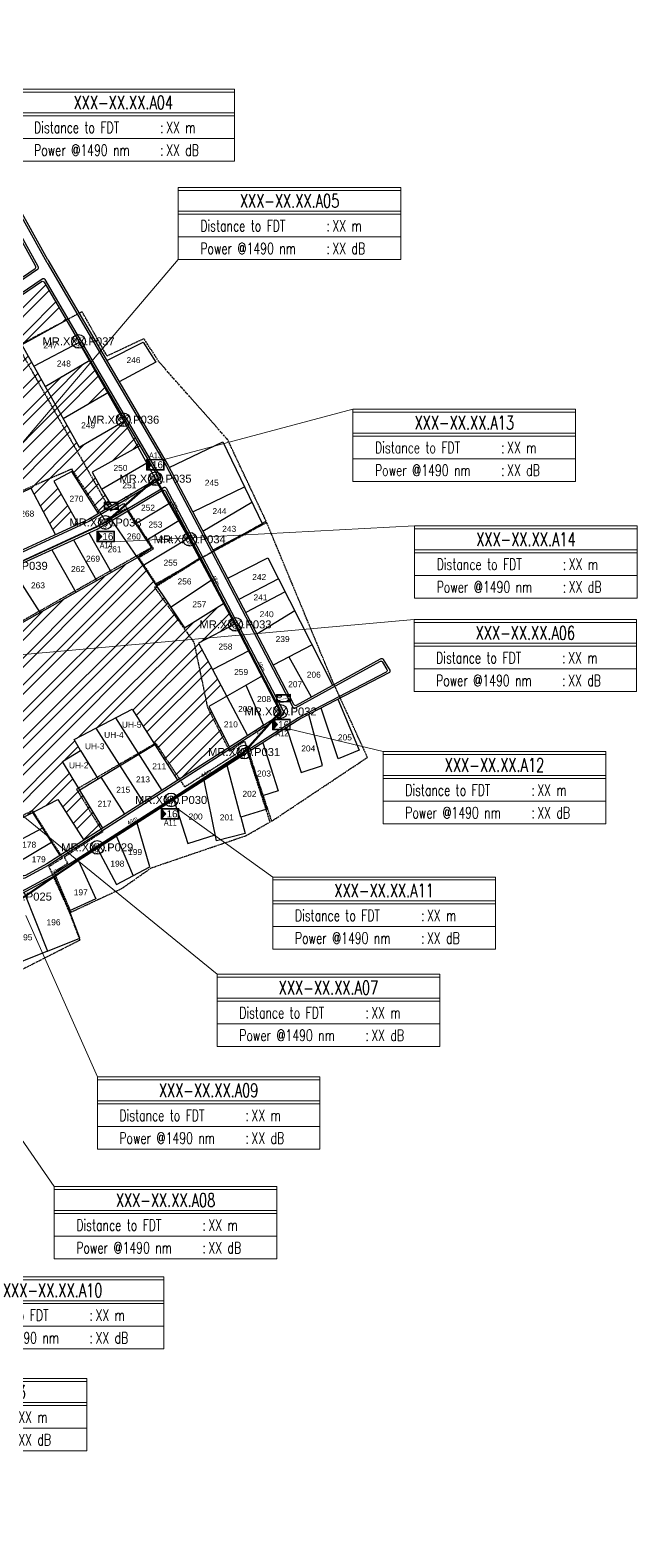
# Model space of a CAD drawing. Header units: metres. Extents: x 3071 to 12757, y 289 to 1488.
# Drawn here: x 3677 to 3980, y 375 to 1120 of the extents above; entities that cross this region are included whole.
import ezdxf
from ezdxf.enums import TextEntityAlignment as Align

# ---------------------------------------------------------------- set-up
doc = ezdxf.new("R2010")
doc.units = ezdxf.units.M
doc.linetypes.add('PHANTOM2', pattern=[1.25, 0.625, -0.125, 0.125, -0.125, 0.125, -0.125])
for name, color, linetype in [('Base Map', 251, 'Continuous'), ('Home Number', 6, 'Continuous'), ('LABEL CABLE', 200, 'Continuous'), ('NEW POLE 7M 2.5INCH', 200, 'Continuous'), ('NEW POLE 7m(3 inches)', 4, 'Continuous')]:
    doc.layers.add(name, color=color, linetype=linetype)
for name, color, linetype, lineweight in [('FAT', 30, 'Continuous', 18), ('FAT AREA', 134, 'PHANTOM2', 25), ('FAT_Info', 5, 'Continuous', 9), ('FO 36 CORE', 6, 'Continuous', 50), ('SLING WIRE', 4, 'Continuous', 30), ('SPAN KU', 161, 'Continuous', 5)]:
    doc.layers.add(name, color=color, linetype=linetype, lineweight=lineweight)
doc.styles.add('Mark', font='arial.ttf', dxfattribs={"width": 0.8, "height": 2.5})
doc.styles.add('PDF Arial', font='arial.ttf')
doc.styles.add('ROMANS', font='romans.shx', dxfattribs={"width": 1.2})
doc.styles.get("Standard").update_dxf_attribs({"font": 'arial.ttf'})
doc.styles.add('Title Block 3', font='dgn003.shx')
doc.styles.add('Title Block v21 - Default$0$Standard', font='arial.ttf')
doc.styles.add('Title Block v21 - Default$0$Styledgn001', font='dgn001.shx')
doc.dimstyles.new('emr standard', dxfattribs={"dimtxt": 2, "dimasz": 0, "dimexe": 1.25, "dimexo": 0.0625, "dimtad": 1, "dimdec": 0, "dimtxsty": 'PDF Arial', "dimblk": 'ARCHTICK', "dimcen": 0, "dimse1": 1, "dimse2": 1, "dimsd1": 1, "dimsd2": 1, "dimclrt": 256, "dimadec": 0, "dimazin": 0, "dimtfac": 1, "dimtdec": 0, "dimtmove": 2, "dimatfit": 3, "dimfxl": 1, "dimfxlon": 1, "dimtzin": 0, "dimarcsym": 0})
pattern_1 = [(45, (3541.867, 755.477), (-6.7352, 6.7352), []), (45, (3546.357, 755.477), (-6.7352, 6.7352), [])]

# ---------------------------------------------------------------- blocks, each defined once
blk = doc.blocks.new('*U30')
at = {"color": 0, "linetype": 'ByBlock', "lineweight": -2}
blk.add_circle((0, 0), 2.24, dxfattribs=at)
at = {"color": 0, "linetype": 'ByBlock', "lineweight": -2, "style": 'Title Block 3', "width": 0.799091}
for s, p in [('NP7', (0, 0.62)), ("3'", (0, -1.27))]:
    blk.add_text(s, height=1.488, dxfattribs=at).set_placement(p, align=Align.MIDDLE_CENTER)
blk = doc.blocks.new('FAT')
h = blk.add_hatch(color=2)
h.dxf.hatch_style = 1
h.paths.add_polyline_path([(-4.25, 2), (-4.25, -2), (-2.4, 0)])
for points in [[(-4.5, 2.25), (3, 2.25), (3, -2.25), (-4.5, -2.25)], [(-4.25, 2), (2.75, 2), (2.75, -2), (-4.25, -2)]]:
    blk.add_lwpolyline(points, close=True)
at = {"color": 2}
blk.add_lwpolyline([(-4.25, 2), (-4.25, -2), (-2.4, 0)], close=True, dxfattribs=at)
at = {"color": 7}
blk.add_attdef('FAT', text='', height=3, dxfattribs=at).set_placement((0.18, 0), align=Align.MIDDLE_CENTER)
blk = doc.blocks.new('*D119')
at = {"layer": 'Defpoints', "color": 0, "transparency": 16777216}
for p in [(3710.33, 711.36), (3710.35, 711.33), (3671.23, 684.98)]:
    blk.add_point(p, dxfattribs=at)
at = {"layer": 'SPAN KU', "transparency": 16777216, "insert": (3689.89, 699.49), "char_height": 2, "attachment_point": 5, "rotation": 34.00759, "style": 'PDF Arial'}
blk.add_mtext('47m', dxfattribs=at)
blk = doc.blocks.new('_ArchTick')
at = {"color": 0, "linetype": 'ByBlock', "const_width": 0.15}
blk.add_lwpolyline([(-0.5, -0.5), (0.5, 0.5)], dxfattribs=at)
blk = doc.blocks.new('*D120')
at = {"layer": 'Defpoints', "color": 0, "transparency": 16777216}
for p in [(3747.12, 735.25), (3747.23, 735.07), (3710.33, 711.36)]:
    blk.add_point(p, dxfattribs=at)
at = {"layer": 'SPAN KU', "transparency": 16777216, "insert": (3727.79, 724.76), "char_height": 2, "attachment_point": 5, "rotation": 32.72238, "style": 'PDF Arial'}
blk.add_mtext('44m', dxfattribs=at)
blk = doc.blocks.new('*D121')
at = {"layer": 'Defpoints', "color": 0, "transparency": 16777216}
for p in [(3783.7, 759.01), (3783.7, 759.01), (3747.23, 735.07)]:
    blk.add_point(p, dxfattribs=at)
at = {"layer": 'SPAN KU', "transparency": 16777216, "insert": (3764.58, 748.4), "char_height": 2, "attachment_point": 5, "rotation": 33.28662, "style": 'PDF Arial'}
blk.add_mtext('44m', dxfattribs=at)
blk = doc.blocks.new('*D122')
at = {"layer": 'Defpoints', "color": 0, "transparency": 16777216}
for p in [(3801.75, 779.44), (3801.93, 779.29), (3783.7, 759.01)]:
    blk.add_point(p, dxfattribs=at)
at = {"layer": 'SPAN KU', "transparency": 16777216, "insert": (3791.43, 770.39), "char_height": 2, "attachment_point": 5, "rotation": 48.04306, "style": 'PDF Arial'}
blk.add_mtext('27m', dxfattribs=at)
blk = doc.blocks.new('*D123')
at = {"layer": 'Defpoints', "color": 0, "transparency": 16777216}
for p in [(3779.38, 822.83), (3779.53, 822.9), (3801.93, 779.29)]:
    blk.add_point(p, dxfattribs=at)
at = {"layer": 'SPAN KU', "transparency": 16777216, "insert": (3792.26, 801.89), "char_height": 2, "attachment_point": 5, "rotation": 297.3741, "style": 'PDF Arial'}
blk.add_mtext('49m', dxfattribs=at)
blk = doc.blocks.new('*D124')
at = {"layer": 'Defpoints', "color": 0, "transparency": 16777216}
for p in [(3756.51, 865.39), (3756.63, 865.45), (3779.38, 822.83)]:
    blk.add_point(p, dxfattribs=at)
at = {"layer": 'SPAN KU', "transparency": 16777216, "insert": (3769.52, 844.95), "char_height": 2, "attachment_point": 5, "rotation": 298.25397, "style": 'PDF Arial'}
blk.add_mtext('48m', dxfattribs=at)
blk = doc.blocks.new('*D125')
at = {"layer": 'Defpoints', "color": 0, "transparency": 16777216}
for p in [(3739.41, 895.67), (3739.5, 895.72), (3756.51, 865.39)]:
    blk.add_point(p, dxfattribs=at)
at = {"layer": 'SPAN KU', "transparency": 16777216, "insert": (3749.48, 881.38), "char_height": 2, "attachment_point": 5, "rotation": 299.4467, "style": 'PDF Arial'}
blk.add_mtext('35m', dxfattribs=at)
blk = doc.blocks.new('*D126')
at = {"layer": 'Defpoints', "color": 0, "transparency": 16777216}
for p in [(3739.41, 895.67), (3714.06, 874.17), (3714.41, 873.77)]:
    blk.add_point(p, dxfattribs=at)
at = {"layer": 'SPAN KU', "transparency": 16777216, "insert": (3725.48, 886.36), "char_height": 2, "attachment_point": 5, "rotation": 41.21277, "style": 'PDF Arial'}
blk.add_mtext('33m', dxfattribs=at)
blk = doc.blocks.new('FAT Info')
at = {"layer": 'FAT_Info'}
for p, q in [((0, 12.93), (0, -0.2)), ((40.44, 12.93), (40.44, -0.2)), ((0, 8.58), (40.44, 8.58)), ((0, 8.04), (40.44, 8.04)), ((0, 3.92), (40.44, 3.92)), ((0, -0.2), (40.44, -0.2))]:
    blk.add_line(p, q, dxfattribs=at)
for points in [[(0, 12.93), (40.44, 12.93)], [(0, 12.39), (40.44, 12.39)]]:
    blk.add_lwpolyline(points, dxfattribs=at)
at = {"layer": 'FAT_Info', "style": 'ROMANS', "width": 0.7}
for s, height, p in [(':', 2.06, (26.93, 4.91)), ('Power @1490 nm', 2.0607, (4.01, 0.79)), (':', 2.06, (26.93, 0.79))]:
    blk.add_text(s, height=height, dxfattribs=at).set_placement(p)
blk.add_attdef('FAT_SEQUENCE', text='', height=2.47, dxfattribs=at).set_placement((20.22, 10.48), align=Align.MIDDLE_CENTER)
blk.add_attdef('DISTANCE_TO', (4.01, 4.91), '', height=2.06, dxfattribs=at)
for tag, p in [('DISTANCE_TO_OLT', (28.02, 5.94)), ('LOSS_@1490NM', (28.02, 1.82))]:
    blk.add_attdef(tag, text='', height=2.06, dxfattribs=at).set_placement(p, align=Align.MIDDLE_LEFT)
blk = doc.blocks.new('LABLE CABLE')
at = {"layer": 'LABEL CABLE', "ltscale": 0.15}
for p, q in [((181.48, -74.63), (181.48, -70.78)), ((181.48, -70.78), (188.24, -70.78)), ((181.68, -74.43), (181.68, -70.98)), ((181.68, -70.98), (188.04, -70.98)), ((188.04, -74.43), (181.68, -74.43)), ((181.86, -71.14), (181.86, -71.99)), ((181.86, -71.14), (183.79, -71.14)), ((181.86, -71.99), (183.79, -71.99)), ((181.86, -73.73), (181.86, -74.23)), ((181.86, -73.73), (182.96, -73.73)), ((181.86, -74.23), (182.96, -74.23)), ((182.96, -73.73), (182.96, -74.23)), ((183.79, -71.14), (183.79, -71.99)), ((186.64, -71.08), (186.64, -71.78)), ((186.64, -71.08), (187.94, -71.08)), ((186.64, -71.78), (187.94, -71.78)), ((186.74, -71.18), (186.74, -71.68)), ((186.74, -71.18), (187.84, -71.18)), ((186.74, -71.68), (187.84, -71.68)), ((186.74, -73.73), (186.74, -74.23)), ((186.74, -73.73), (187.84, -73.73)), ((186.74, -74.23), (187.84, -74.23)), ((187.84, -71.18), (187.84, -71.68)), ((187.84, -73.73), (187.84, -74.23)), ((187.94, -71.08), (187.94, -71.78)), ((188.04, -70.98), (188.04, -74.43)), ((188.24, -70.78), (188.24, -74.63)), ((188.24, -74.63), (181.48, -74.63))]:
    blk.add_line(p, q, dxfattribs=at)
at = {"layer": 'LABEL CABLE', "attachment_point": 7, "line_spacing_factor": 0.6, "style": 'Title Block v21 - Default$0$Styledgn001'}
for s, insert, char_height in [('\\pxsm1.5;{\\W1.06772;LABEL CABLE}', (182.21, -73.16), 0.5), ('\\pxsm1.5;{\\W1.06772;MYREPUBLIC}', (186.81, -71.51), 0.1)]:
    blk.add_mtext(s, dxfattribs=dict(at, insert=insert, char_height=char_height))

msp = doc.modelspace()

# ---------------------------------------------------------------- hatches: boundary and pattern name
at = {"layer": 'Base Map'}
h = msp.add_hatch(dxfattribs=at)
h.set_pattern_fill('ANSI32', color=256)
h.set_pattern_definition(pattern_1)
h.paths.add_polyline_path([(3619.17, 711.34), (3629.95, 717.17), (3620.06, 736.23), (3613.13, 750.35), (3605.11, 746.02), (3618.6, 723.1), (3598.6, 713.02), (3590.58, 726.64), (3576.01, 718.57), (3568.44, 731.44), (3562.6, 728), (3573.57, 707.03), (3550.24, 694.83), (3542.97, 691.02), (3539.75, 697.19), (3521.61, 690.63), (3526.31, 682.64), (3514.91, 678.03), (3512.77, 682.81), (3497.36, 678.33), (3500.2, 668.55), (3505.68, 638.64), (3506.53, 635.49), (3518.71, 638.87), (3554.51, 655.11), (3553.16, 658.1), (3564.09, 663.06), (3591.72, 679.49), (3625.5, 697.18)])
h.paths.add_polyline_path([(3767.95, 800.2), (3760.97, 813.44), (3779.31, 823.1), (3773.86, 833.54), (3753.84, 821.05), (3730.43, 856.3), (3662.38, 817.83), (3649.56, 842), (3656.41, 846.52), (3653.81, 851.28), (3654.44, 851.57), (3643.36, 874.75), (3677.19, 890.93), (3689.4, 867.67), (3700.71, 872.88), (3688.62, 894.39), (3697.62, 899.19), (3710.97, 878.24), (3717.44, 882.06), (3712.47, 890.49), (3707.83, 899.01), (3731.63, 912.13), (3724.21, 924.82), (3701.21, 911.37), (3672.71, 962.54), (3694.94, 974.92), (3683.87, 993.86, 0.434563), (3682.44, 994.18), (3646.02, 969.38), (3664.66, 944.62), (3654.08, 937.02), (3635.83, 962.44), (3624.77, 954.91), (3634.88, 942.54), (3620.91, 933.5), (3627.89, 924.57), (3618.03, 918.37), (3613.26, 924.55), (3603.85, 917.28), (3599.05, 923.49), (3577.54, 909.72), (3603.07, 865.95), (3613.53, 872.05), (3622.07, 857.4), (3611.62, 851.31), (3634.97, 811.29), (3643.01, 815.98), (3649.1, 805.54), (3672.93, 744.88), (3652.54, 733.86), (3660.2, 719.68), (3690.58, 735.24), (3703.61, 714.9), (3713.1, 720.98), (3692.94, 754.34), (3702.03, 759.83), (3698.76, 765.24), (3727.75, 780.39), (3750.47, 744.91), (3776.39, 761.52), (3766.15, 781.79), (3774.99, 786.87)])
h.paths.add_polyline_path([(3539.62, 872.17), (3537.16, 877.93), (3517.39, 870.28), (3520, 863.53), (3527.81, 843.33), (3530.59, 844.4), (3534.85, 833.39), (3522.7, 826.86), (3528.29, 816.47), (3536.73, 821.01), (3540.58, 813.84), (3563.4, 826.06)])
h.paths.add_polyline_path([(3587, 798.33), (3574.6, 789.34), (3580.05, 780.01), (3571.23, 774.85), (3573.67, 770.69), (3563.11, 766.43), (3557.44, 773.45), (3528.38, 754.92), (3523.17, 753.09), (3528.54, 739.27), (3578.11, 770.87), (3595.3, 782.42)])
h.paths.add_polyline_path([(3472.89, 656.87), (3452.04, 656.69), (3450.36, 698.71), (3388.96, 657.24), (3392, 652.74), (3375.64, 641.69), (3367.86, 652.44), (3344.9, 635.81, 0.340639), (3344.21, 633.47), (3344.98, 631.48), (3354.82, 636.13), (3359.17, 626.93), (3348.36, 622.75), (3350.81, 616.41), (3368.62, 624.96), (3391.69, 574.96), (3403.78, 578.47), (3402.56, 582.68), (3420.91, 591.34), (3424.17, 580.81), (3431.13, 584.16), (3438.13, 565.41), (3444.32, 567.72), (3437.47, 586.08), (3440.9, 587.05), (3438.86, 598.99), (3436.13, 614.99), (3441.99, 615.99), (3440.63, 627.19), (3470.32, 632.85)])
h = msp.add_hatch(dxfattribs=at)
h.set_pattern_fill('ANSI32', color=256)
h.set_pattern_definition(pattern_1)
h.paths.add_polyline_path([(3706.66, 954.87), (3684.27, 941.78), (3693.21, 925.73), (3715.93, 939)])

# ---------------------------------------------------------------- linework, layer by layer
for points in [[(3489.19, 1098.43), (3488.69, 903.42, 0.478086), (3491.11, 901.46), (3546.73, 913.35), (3611.65, 953.48), (3680.53, 1000.38, 0.386834), (3680.85, 1001.69), (3617.06, 1117.5)], [(3490.19, 1098.43), (3489.69, 904.66, 0.478086), (3492.11, 902.7), (3546.36, 914.29), (3611.11, 954.32), (3679.22, 1000.7, 0.386834), (3679.53, 1002.01), (3616.19, 1117.02)], [(3685.33, 1003.65), (3744.87, 901.76), (3770.86, 852.68), (3808.02, 781.5, 0.421112), (3809.39, 781.08), (3851.51, 804.35, -0.404844), (3852.86, 803.99), (3855.03, 800.34, -0.43133), (3854.63, 798.94), (3810.79, 776.19)], [(3685.65, 1005.08), (3745.74, 902.25), (3771.74, 853.15), (3808.43, 782.87, 0.421112), (3809.8, 782.45), (3851.88, 805.69, -0.404844), (3853.22, 805.33), (3856.42, 799.95, -0.431762), (3856.02, 798.55), (3812.1, 775.84)], [(3810.79, 776.19), (3688.35, 697.76), (3624.81, 663.5), (3518.86, 606.28, 0.400483), (3518.43, 604.96), (3553.26, 532.5, 0.412565), (3554.59, 532.03), (3629.09, 567.32, -0.407935), (3630.41, 566.86), (3630.65, 566.39, -0.417604), (3630.19, 565.04), (3556.05, 529.01, 0.412958), (3555.58, 527.68), (3572.48, 492.53, -0.400707), (3572.05, 491.21), (3570.49, 490.37, -0.425554), (3569.12, 490.81), (3514.3, 602.63, 0.425782), (3512.92, 603.07), (3472.49, 581.24, 0.240844), (3471.46, 579.74), (3461.39, 502.86), (3453.2, 434.91), (3442.75, 375.65)], [(3812.1, 775.84), (3688.86, 696.9), (3625.29, 662.62), (3520.17, 605.85, 0.400483), (3519.75, 604.54), (3553.73, 533.83, 0.412565), (3555.06, 533.36), (3629.55, 568.64, -0.407935), (3630.87, 568.19), (3632, 565.93, -0.417604), (3631.54, 564.58), (3557.38, 528.54, 0.412958), (3556.91, 527.21), (3573.79, 492.1, -0.400707), (3573.36, 490.79), (3570.05, 489, -0.425554), (3568.68, 489.44), (3513.86, 601.26, 0.425782), (3512.48, 601.7), (3473.42, 580.6, 0.240844), (3472.38, 579.1), (3462.38, 502.73), (3454.19, 434.77), (3443.74, 375.48)]]:
    msp.add_lwpolyline(points, format="xyb", dxfattribs=at)
for points in [[(3685.33, 1003.65), (3620.88, 1119.6)], [(3685.65, 1005.08), (3621.76, 1120.09)], [(3694.94, 974.92), (3672.71, 962.54), (3701.21, 911.37), (3724.21, 924.82)], [(3678.65, 951.87), (3701.4, 963.86)], [(3715.03, 954.81), (3733.33, 963.95), (3739.56, 953.98), (3721.27, 944.12)], [(3684.27, 941.78), (3706.66, 954.87)], [(3693.21, 925.73), (3715.93, 939)], [(3731.63, 912.13), (3707.83, 899.01), (3712.47, 890.49)], [(3746.27, 901.24), (3772.99, 914.12), (3792.81, 872.99), (3768.15, 859.94)], [(3712.47, 890.49), (3736.18, 904.34)], [(3710.97, 878.24), (3697.62, 899.19), (3688.62, 894.39), (3700.71, 872.88)], [(3654.44, 851.57), (3643.36, 874.75), (3677.19, 890.93), (3689.4, 867.67)], [(3712.47, 890.49), (3717.44, 882.06)], [(3758, 879.1), (3783.86, 891.57)], [(3725.43, 879.5), (3737.65, 861.1), (3730.43, 856.3)], [(3729.61, 873.22), (3747.28, 883.97)], [(3763.08, 869.5), (3787.52, 883.97)], [(3656.41, 846.52), (3649.56, 842), (3662.38, 817.83), (3730.43, 856.3), (3717.68, 874.91)], [(3735.05, 865.02), (3751.85, 875.33)], [(3698.47, 865.13), (3709.99, 844.75)], [(3706.14, 868.63), (3717.3, 848.88)], [(3733.11, 852.27), (3756.6, 866.37)], [(3687.56, 860.15), (3699.59, 838.87)], [(3730.43, 856.3), (3753.84, 821.05), (3773.86, 833.54)], [(3667.49, 850.99), (3681.6, 828.7)], [(3739.69, 842.36), (3761.97, 856.22)], [(3775.48, 845.99), (3795.59, 856.14), (3827.88, 792.44)], [(3746.94, 831.44), (3767.75, 845.25)], [(3800.92, 845.63), (3781.08, 835.27)], [(3804.26, 839.04), (3784.5, 828.72)], [(3809.06, 829.57), (3790.09, 818.01)], [(3779.31, 823.1), (3760.97, 813.44), (3767.95, 800.2), (3785.35, 767.25)], [(3817.65, 812.63), (3798.2, 802.48)], [(3767.95, 800.2), (3786.23, 809.84)], [(3806.12, 806.62), (3817.21, 786.54)], [(3792.86, 797.15), (3766.15, 781.79), (3776.39, 761.52)], [(3784.58, 792.39), (3793.39, 772.41)], [(3830.54, 785.37), (3841.22, 760.02), (3830.77, 755.62), (3822.12, 781.02)], [(3713.1, 720.98), (3692.94, 754.34), (3702.03, 759.83), (3698.76, 765.24), (3727.75, 780.39), (3750.47, 744.91)], [(3719.4, 776.03), (3742.57, 739.85)], [(3804.84, 771.19), (3812.27, 748.86), (3822.78, 752.35), (3815.99, 777.85)], [(3709.61, 770.9), (3733.3, 733.91)], [(3739.11, 762.65), (3701.61, 739.99)], [(3702.03, 759.83), (3710.7, 745.48)], [(3793.13, 763.69), (3800.68, 739.56), (3792.93, 737.13), (3785.76, 758.97)], [(3792.93, 737.13), (3795.03, 730.44), (3782.08, 726.38), (3775.21, 752.21)], [(3712.18, 746.38), (3723.98, 727.95)], [(3782.08, 726.38), (3784.22, 718.36), (3769.92, 714.55), (3763.75, 744.87)], [(3660.2, 719.68), (3690.58, 735.24), (3703.61, 714.9)], [(3748.51, 735.11), (3755.61, 713.35), (3769.3, 717.61)], [(3677.91, 728.75), (3691.68, 707.25)], [(3710.37, 710.68), (3720, 692.74), (3736.58, 701.64), (3730.28, 723.43)], [(3682.88, 720.99), (3664.78, 711.21)], [(3720.01, 716.85), (3728.29, 697.19)], [(3687.53, 713.72), (3669.23, 702.98)], [(3700.93, 704.63), (3709.59, 685.57), (3696.49, 679.62), (3688.86, 696.9)], [(3673.78, 688.77), (3685.51, 659.44), (3701.62, 665.88), (3696.49, 679.62)], [(3685.51, 659.44), (3662.3, 650.16), (3651.78, 676.91)]]:
    msp.add_lwpolyline(points, dxfattribs=at)
for points in [[(3744.75, 890.88), (3766.26, 850.26), (3803.14, 779.63, -0.388509), (3802.44, 777.02), (3685.72, 702.25), (3674.13, 696, -0.413977), (3671.42, 696.81), (3611.39, 807.92), (3554.29, 909.65, -0.401912), (3554.98, 912.33), (3614.48, 949.12), (3682.77, 995.61, -0.434563), (3684.19, 995.29), (3740.33, 899.23), (3741.84, 896.38, -0.400992), (3741.46, 895.05), (3706.47, 874.43), (3655.2, 850.82), (3657.1, 847.34), (3709.74, 871.38), (3743.35, 891.27, -0.42819)], [(3744.35, 889.49), (3765.37, 849.8), (3801.83, 779.97, -0.388509), (3801.13, 777.36), (3685.21, 703.11), (3674.54, 697.36, -0.413977), (3671.83, 698.17), (3612.27, 808.4), (3555.63, 909.31, -0.401912), (3556.32, 911.99), (3615.03, 948.28), (3682.44, 994.18, -0.434563), (3683.87, 993.86), (3739.45, 898.74), (3740.51, 896.75, -0.400992), (3740.13, 895.42), (3706.01, 875.32), (3653.81, 851.28), (3656.66, 846.04), (3710.21, 870.49), (3742.96, 889.88, -0.42819)]]:
    msp.add_lwpolyline(points, format="xyb", close=True, dxfattribs=at)
at = {"layer": 'FAT AREA'}
for points in [[(3670.65, 961.99), (3716.96, 879.63), (3723.57, 883.23), (3738.4, 860.54), (3731.08, 856.15), (3739.68, 843.15), (3794.7, 874.45), (3775.44, 915.24), (3741.04, 954.21), (3733.73, 965.66), (3715.22, 957), (3702.77, 979.1)], [(3660.66, 817.56), (3646.3, 844.61), (3651.14, 853.86), (3641.61, 875.91), (3697.43, 900.57), (3712.55, 877.22), (3714.06, 875.05), (3724.49, 880.63), (3737.28, 861.2)], [(3795, 873.74), (3763.79, 856.78), (3739, 841.26), (3758.63, 813.81), (3765.36, 781.38), (3776.4, 759.41), (3783.83, 764.49), (3786.13, 758.53), (3797.4, 724.41), (3845.34, 756.36), (3827.9, 794.41)], [(3796.69, 724.06), (3784.63, 761.25), (3754.12, 741.55), (3739.63, 763.44), (3699.96, 740.37), (3713.06, 719.13), (3693.77, 706.44), (3695.53, 703.36), (3688.72, 698.81), (3697.13, 678.98), (3722.43, 690.71), (3737.27, 701.1), (3784.64, 717.23)], [(3599.89, 683.44), (3611.68, 661.77), (3615.5, 657.06), (3628.58, 627.9), (3701.74, 665.09), (3696.27, 679.42), (3686.18, 701.86), (3692.9, 706.09), (3691.72, 708.16), (3677.99, 729.76), (3658.2, 719.55), (3653.09, 728.49), (3619.65, 711.18), (3625.91, 697.02)]]:
    msp.add_lwpolyline(points, close=True, dxfattribs=at)
at = {"layer": 'FAT_Info'}
for points in [[(3596.38, 823.64), (3750.8, 1005.19)], [(3743.75, 905.31), (3838.09, 930.42)], [(3718.97, 864.16), (3868.89, 872.08)], [(3569.45, 798.47), (3868.61, 825.32)], [(3806.47, 770.38), (3853.18, 759.24)], [(3629.83, 762.23), (3770.25, 647.92)], [(3750.72, 730.45), (3798.06, 696.53)], [(3565.89, 719.83), (3688.84, 541.73)], [(3674.57, 677.28), (3710.36, 596.6)]]:
    msp.add_lwpolyline(points, dxfattribs=at)
at = {"layer": 'FO 36 CORE'}
msp.add_lwpolyline([(3671.23, 684.98), (3710.33, 711.36), (3747.23, 735.07), (3783.7, 759.01), (3801.93, 779.29), (3779.38, 822.83), (3756.51, 865.39), (3739.41, 895.67), (3714.41, 873.77)], dxfattribs=at)
at = {"layer": 'SLING WIRE'}
for points in [[(3739.41, 895.67), (3723.31, 925.17), (3700.98, 964.31)], [(3714.41, 873.77), (3667.56, 852.11)]]:
    msp.add_lwpolyline(points, dxfattribs=at)

# ---------------------------------------------------------------- block references
at = {"layer": 'FAT'}
ref = msp.add_blockref('FAT', (3740.21, 902.66), dxfattribs=dict(at, xscale=1.178462982756303, yscale=1.178462982756303, zscale=1.178462982756303))
ref.add_attrib('FAT', '16', dxfattribs={"layer": '0', "color": 7, "height": 3.535, "style": 'Title Block v21 - Default$0$Standard'}).set_placement((3740.42, 902.66), align=Align.MIDDLE_CENTER)
ref = msp.add_blockref('FAT', (3715.43, 866.81), dxfattribs=dict(at, xscale=1.178462982756303, yscale=1.178462982756303, zscale=1.178462982756303))
ref.add_attrib('FAT', '16', dxfattribs={"layer": '0', "color": 7, "height": 3.535, "style": 'Title Block v21 - Default$0$Standard'}).set_placement((3715.64, 866.81), align=Align.MIDDLE_CENTER)
ref = msp.add_blockref('FAT', (3803.23, 772.74), dxfattribs=dict(at, xscale=1.178462982756303, yscale=1.178462982756303, zscale=1.178462982756303))
ref.add_attrib('FAT', '16', dxfattribs={"layer": '0', "color": 7, "height": 3.535, "style": 'Title Block v21 - Default$0$Standard'}).set_placement((3803.44, 772.74), align=Align.MIDDLE_CENTER)
ref = msp.add_blockref('FAT', (3747.48, 728.1), dxfattribs=dict(at, xscale=1.178462982756303, yscale=1.178462982756303, zscale=1.178462982756303))
ref.add_attrib('FAT', '16', dxfattribs={"layer": '0', "color": 7, "height": 3.535, "style": 'Title Block v21 - Default$0$Standard'}).set_placement((3747.69, 728.1), align=Align.MIDDLE_CENTER)
at = {"layer": 'FAT_Info', "lineweight": 0, "transparency": 33554687, "xscale": 2.749715971976171, "yscale": 2.749715971976171, "zscale": 2.749715971976171}
for p, values in [((3667.74, 1054.91), {'FAT_SEQUENCE': 'XXX-XX.XX.A04', 'DISTANCE_TO_OLT': 'XX m', 'LOSS_@1490NM': 'XX dB', 'DISTANCE_TO': 'Distance to FDT'}), ((3750.8, 1005.75), {'FAT_SEQUENCE': 'XXX-XX.XX.A05', 'DISTANCE_TO_OLT': 'XX m', 'LOSS_@1490NM': 'XX dB', 'DISTANCE_TO': 'Distance to FDT'}), ((3838.09, 894.87), {'FAT_SEQUENCE': 'XXX-XX.XX.A13', 'DISTANCE_TO_OLT': 'XX m', 'LOSS_@1490NM': 'XX dB', 'DISTANCE_TO': 'Distance to FDT'}), ((3868.89, 836.53), {'FAT_SEQUENCE': 'XXX-XX.XX.A14', 'DISTANCE_TO_OLT': 'XX m', 'LOSS_@1490NM': 'XX dB', 'DISTANCE_TO': 'Distance to FDT'}), ((3868.61, 789.77), {'FAT_SEQUENCE': 'XXX-XX.XX.A06', 'DISTANCE_TO_OLT': 'XX m', 'LOSS_@1490NM': 'XX dB', 'DISTANCE_TO': 'Distance to FDT'}), ((3853.18, 723.69), {'FAT_SEQUENCE': 'XXX-XX.XX.A12', 'DISTANCE_TO_OLT': 'XX m', 'LOSS_@1490NM': 'XX dB', 'DISTANCE_TO': 'Distance to FDT'}), ((3798.06, 660.98), {'FAT_SEQUENCE': 'XXX-XX.XX.A11', 'DISTANCE_TO_OLT': 'XX m', 'LOSS_@1490NM': 'XX dB', 'DISTANCE_TO': 'Distance to FDT'}), ((3770.25, 612.38), {'FAT_SEQUENCE': 'XXX-XX.XX.A07', 'DISTANCE_TO_OLT': 'XX m', 'LOSS_@1490NM': 'XX dB', 'DISTANCE_TO': 'Distance to FDT'}), ((3710.36, 561.05), {'FAT_SEQUENCE': 'XXX-XX.XX.A09', 'DISTANCE_TO_OLT': 'XX m', 'LOSS_@1490NM': 'XX dB', 'DISTANCE_TO': 'Distance to FDT'}), ((3688.84, 506.18), {'FAT_SEQUENCE': 'XXX-XX.XX.A08', 'DISTANCE_TO_OLT': 'XX m', 'LOSS_@1490NM': 'XX dB', 'DISTANCE_TO': 'Distance to FDT'}), ((3632.44, 461.14), {'FAT_SEQUENCE': 'XXX-XX.XX.A10', 'DISTANCE_TO_OLT': 'XX m', 'LOSS_@1490NM': 'XX dB', 'DISTANCE_TO': 'Distance to FDT'}), ((3593.87, 410.22), {'FAT_SEQUENCE': 'XXX-XX.XX.C03', 'DISTANCE_TO_OLT': 'XX m', 'LOSS_@1490NM': 'XX dB', 'DISTANCE_TO': 'Distance to FDT'})]:
    msp.add_blockref('FAT Info', p, dxfattribs=at).add_auto_attribs(values)
at = {"layer": 'LABEL CABLE', "rotation": 1.593821964971777}
for p in [(3530.5, 949.68), (3616.52, 853.41)]:
    msp.add_blockref('LABLE CABLE', p, dxfattribs=at)
at = {"layer": 'NEW POLE 7M 2.5INCH', "xscale": 1.534809281386526, "yscale": 1.534809281386526, "zscale": 1.534809281386526}
for p in [(3700.98, 964.31), (3723.31, 925.17), (3756.51, 865.39), (3779.38, 822.83), (3783.7, 759.01), (3710.33, 711.36)]:
    msp.add_blockref('*U30', p, dxfattribs=at)
at = {"layer": 'NEW POLE 7m(3 inches)', "xscale": 1.534809281386526, "yscale": 1.534809281386526, "zscale": 1.534809281386526}
for p in [(3739.41, 895.67), (3714.41, 873.77), (3801.93, 779.29), (3747.23, 735.07)]:
    msp.add_blockref('*U30', p, dxfattribs=at)

# ---------------------------------------------------------------- texts
at = {"layer": 'Base Map'}
for s, p in [('UH-4', (3718.63, 767.59)), ('UH-5', (3727.5, 772.68)), ('UH-3', (3709.04, 761.93)), ('UH-2', (3701.05, 752.34))]:
    msp.add_text(s, height=3, dxfattribs=at).set_placement(p, align=Align.MIDDLE_CENTER)
at = {"layer": 'FAT', "style": 'Mark', "width": 0.8}
for s, p in [('A13', (3739.37, 907.34)), ('A14', (3714.75, 862.38)), ('A12', (3802.56, 768.3)), ('A11', (3746.8, 723.66))]:
    msp.add_text(s, height=2.963, dxfattribs=at).set_placement(p, align=Align.MIDDLE_CENTER)
at = {"layer": 'Home Number'}
for s, p in [('247', (3686.87, 962.27)), ('248', (3693.64, 953.24)), ('246', (3728.44, 954.95)), ('249', (3705.76, 922.34)), ('250', (3721.93, 901.06)), ('251', (3726.37, 892.33)), ('245', (3767.54, 893.6)), ('270', (3699.94, 885.64)), ('268', (3675.36, 878.21)), ('252', (3735.68, 881.19)), ('244', (3771.38, 879.44)), ('253', (3739.38, 872.75)), ('243', (3776.25, 870.59)), ('260', (3728.6, 866.8)), ('254', (3744.72, 865.35)), ('269', (3708.21, 855.67)), ('261', (3718.96, 860.43)), ('262', (3700.72, 850.5)), ('255', (3746.94, 853.66)), ('263', (3680.7, 842.35)), ('256', (3753.93, 844.29)), ('242', (3791.25, 846.53)), ('257', (3761.33, 832.9)), ('241', (3791.89, 836.31)), ('240', (3794.96, 827.94)), ('258', (3774.36, 811.74)), ('239', (3802.95, 815.49)), ('259', (3782.21, 799.01)), ('206', (3818.51, 797.69)), ('207', (3809.2, 792.9)), ('209', (3784.2, 780.55)), ('208', (3793.65, 785.49)), ('210', (3777.08, 772.85)), ('205', (3834.06, 766.32)), ('204', (3815.74, 760.8)), ('211', (3741.31, 751.91)), ('213', (3733.17, 745.37)), ('203', (3793.63, 748.27)), ('215', (3723.29, 740.14)), ('202', (3786.36, 738.1)), ('217', (3713.98, 733.17)), ('200', (3759.47, 726.77)), ('201', (3775.03, 726.33)), ('178', (3676.32, 712.7)), ('199', (3729.22, 709.01)), ('179', (3681.07, 705.36)), ('198', (3720.37, 703.21)), ('197', (3702.09, 688.86)), ('196', (3688.49, 673.91)), ('195', (3674.43, 666.38))]:
    msp.add_text(s, height=3, dxfattribs=at).set_placement(p, align=Align.MIDDLE_CENTER)
at = {"layer": 'NEW POLE 7M 2.5INCH', "style": 'PDF Arial'}
for s, p in [('MR.XXX.P037', (3700.98, 964.31)), ('MR.XXX.P036', (3723.31, 925.17)), ('MR.XXX.P034', (3756.51, 865.39)), ('MR.XXX.P039', (3667.56, 852.11)), ('MR.XXX.P033', (3779.38, 822.83)), ('MR.XXX.P031', (3783.7, 759.01)), ('MR.XXX.P029', (3710.33, 711.36))]:
    msp.add_text(s, height=4, dxfattribs=at).set_placement(p, align=Align.MIDDLE_CENTER)
at = {"layer": 'NEW POLE 7m(3 inches)', "style": 'PDF Arial'}
for s, p in [('MR.XXX.P035', (3739.41, 895.67)), ('MR.XXX.P038', (3714.41, 873.77)), ('MR.XXX.P032', (3801.93, 779.29)), ('MR.XXX.P030', (3747.23, 735.07)), ('MR.XXX.P025', (3669.65, 686.74))]:
    msp.add_text(s, height=4, dxfattribs=at).set_placement(p, align=Align.MIDDLE_CENTER)

# ---------------------------------------------------------------- dimensions: what is measured, and where the dimension line sits
at = {"layer": 'SPAN KU'}
for p1, p2, distance, picture, middle in [((3739.41, 895.67), (3714.41, 873.77), -0.53, '*D126', (3725.48, 886.36)), ((3756.51, 865.39), (3739.41, 895.67), -0.09, '*D125', (3749.48, 881.38)), ((3779.38, 822.83), (3756.51, 865.39), -0.14, '*D124', (3769.52, 844.95)), ((3801.93, 779.29), (3779.38, 822.83), -0.17, '*D123', (3792.26, 801.89)), ((3783.7, 759.01), (3801.93, 779.29), 0.23, '*D122', (3791.43, 770.39)), ((3747.23, 735.07), (3783.7, 759.01), 0, '*D121', (3764.58, 748.4)), ((3710.33, 711.36), (3747.23, 735.07), 0.21, '*D120', (3727.79, 724.76)), ((3671.23, 684.98), (3710.33, 711.36), -0.03, '*D119', (3689.89, 699.49))]:
    dim = msp.add_aligned_dim(p1=p1, p2=p2, distance=distance, dimstyle='emr standard', override={"dimpost": 'm'}, dxfattribs=at)
    dim.commit()
    dim.dimension.update_dxf_attribs({"geometry": picture, "text_midpoint": middle})

doc.saveas('drawing.dxf')
